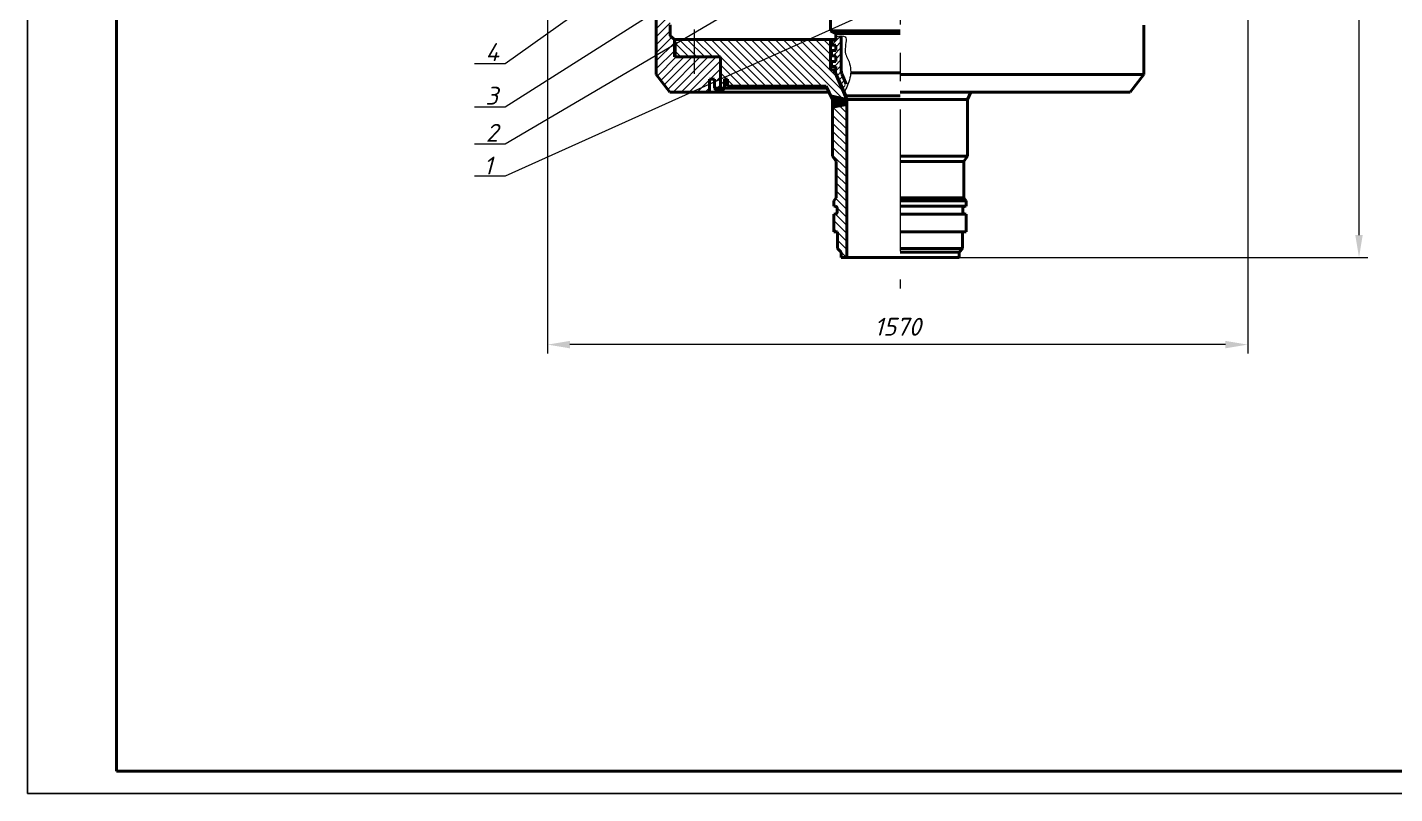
# Model space of a CAD drawing. Header units: millimetres. Extents: x 2879 to 23223, y -3142 to 6314.
# Drawn here: x 22546.3 to 22852.8, y -3142.4 to -2970.7 of the extents above; entities that cross this region are included whole.
import ezdxf

# ---------------------------------------------------------------- set-up
doc = ezdxf.new("R2010")
doc.units = ezdxf.units.MM
doc.linetypes.add('осевая', pattern=[50.8, 31.75, -6.35, 6.35, -6.35])
doc.layers.get('0').update_dxf_attribs({"lineweight": 40})
for name, color, linetype, lineweight in [('Оси', 7, 'осевая', 20), ('Размеры', 7, 'Continuous', 20), ('Тонкая', 7, 'Continuous', 25), ('штриховка', 7, 'Continuous', 20)]:
    doc.layers.add(name, color=color, linetype=linetype, lineweight=lineweight)
doc.styles.add('ADRF1', font='isocpeur.ttf', dxfattribs={"oblique": 15})
doc.styles.add('Размеры', font='isocpeur.ttf', dxfattribs={"oblique": 15})
doc.dimstyles.new('гост', dxfattribs={"dimtxt": 4, "dimasz": 5, "dimexe": 2, "dimexo": 0, "dimgap": 2, "dimtad": 1, "dimtoh": 1, "dimdec": 1, "dimlfac": 10, "dimtxsty": 'ADRF1', "dimcen": 2.5, "dimadec": 0, "dimazin": 0, "dimtfac": 1, "dimtdec": 1, "dimtmove": 0, "dimatfit": 3, "dimfxl": 1, "dimlwd": 20, "dimlwe": 20, "dimarcsym": 0})

# ---------------------------------------------------------------- blocks, each defined once
blk = doc.blocks.new('*D20')
at = {"layer": 'Defpoints', "color": 0, "transparency": 16777216}
for p in [(22662.95, -2540.82), (22819.88, -2955.27), (22662.95, -3041.81)]:
    blk.add_point(p, dxfattribs=at)
at = {"layer": 'Размеры', "color": 0, "linetype": 'Continuous', "lineweight": 20, "transparency": 16777216}
for p, q in [((22662.95, -2540.82), (22662.95, -3043.81)), ((22819.88, -2955.27), (22819.88, -3043.81)), ((22814.88, -3041.81), (22667.95, -3041.81))]:
    blk.add_line(p, q, dxfattribs=at)
at = {"layer": 'Размеры', "color": 0, "transparency": 16777216}
for points in [[(22667.95, -3040.98), (22667.95, -3042.65), (22662.95, -3041.81)], [(22814.88, -3040.98), (22814.88, -3042.65), (22819.88, -3041.81)]]:
    blk.add_solid(points, dxfattribs=at)
at = {"layer": 'Размеры', "color": 0, "transparency": 16777216, "insert": (22741.41, -3037.81), "char_height": 4, "attachment_point": 5, "style": 'ADRF1'}
blk.add_mtext('1570', dxfattribs=at)
blk = doc.blocks.new('*D21')
at = {"layer": 'Defpoints', "color": 0, "transparency": 16777216}
for p in [(22801.87, -2521.12), (22844.83, -2521.12), (22741.95, -3022.27)]:
    blk.add_point(p, dxfattribs=at)
at = {"layer": 'Размеры', "color": 0, "linetype": 'Continuous', "lineweight": 20, "transparency": 16777216}
for p, q in [((22801.87, -2521.12), (22846.83, -2521.12)), ((22844.83, -3017.27), (22844.83, -2526.12)), ((22741.95, -3022.27), (22846.83, -3022.27))]:
    blk.add_line(p, q, dxfattribs=at)
at = {"layer": 'Размеры', "color": 0, "transparency": 16777216}
for points in [[(22843.99, -2526.12), (22845.66, -2526.12), (22844.83, -2521.12)], [(22843.99, -3017.27), (22845.66, -3017.27), (22844.83, -3022.27)]]:
    blk.add_solid(points, dxfattribs=at)
at = {"layer": 'Размеры', "color": 0, "transparency": 16777216, "insert": (22840.83, -2771.7), "char_height": 4, "attachment_point": 5, "rotation": 90, "style": 'ADRF1'}
blk.add_mtext('5150', dxfattribs=at)

msp = doc.modelspace()

# ---------------------------------------------------------------- hatches: boundary and pattern name
h = msp.add_hatch(color=256)
h.dxf.hatch_style = 1
h.paths.add_polyline_path([(22726.448, -2986.076), (22726.847, -2986.882), (22726.847, -2988.62), (22729.997, -2988.013), (22729.997, -2986.882)])
at = {"layer": 'штриховка'}
h = msp.add_hatch(dxfattribs=at)
h.set_pattern_fill('ANSI31', color=256, scale=0.4)
h.set_pattern_definition([(45, (22269.3143, -2965.1923), (-0.8980256, 0.8980256), [])])
h.paths.add_polyline_path([(22690.444, -2896.046), (22694.585, -2892.461), (22694.585, -2886.532), (22690.444, -2886.532), (22687.298, -2888.985), (22687.298, -2937.134), (22690.444, -2937.134), (22690.444, -2912.679)])
h.paths.add_polyline_path([(22690.444, -2937.134), (22687.298, -2937.134), (22687.298, -2981.268), (22690.367, -2985.25), (22699.231, -2985.25), (22699.231, -2982.343), (22700.326, -2982.343), (22700.326, -2984.392), (22701.711, -2984.392), (22701.711, -2977.365), (22694.878, -2977.365), (22691.367, -2977.365), (22691.367, -2973.426), (22690.444, -2972.66), (22690.444, -2970.15)])
h.paths.add_polyline_path([(22690.444, -2877.582), (22690.444, -2803.878), (22687.298, -2803.878), (22687.298, -2804.795), (22687.298, -2888.985), (22690.444, -2886.532)])
h = msp.add_hatch(dxfattribs=at)
h.set_pattern_fill('ANSI31', color=256, scale=0.3)
h.set_pattern_definition([(45, (22325.3025, -2965.1923), (-0.6735192, 0.6735192), [])])
edge = h.paths.add_edge_path()
edge.add_line((22727.537, -2975.951), (22726.575, -2975.951))
edge.add_line((22726.575, -2975.951), (22726.575, -2977.086))
edge.add_line((22726.575, -2977.086), (22727.537, -2977.086))
edge.add_line((22727.537, -2977.086), (22727.537, -2978.353))
edge.add_line((22727.537, -2978.353), (22726.575, -2978.353))
edge.add_line((22726.575, -2978.353), (22726.575, -2979.488))
edge.add_line((22726.575, -2979.488), (22727.537, -2979.488))
edge.add_line((22727.537, -2979.488), (22727.518, -2980.27))
edge.add_line((22727.518, -2980.27), (22727.518, -2980.903))
edge.add_line((22727.518, -2980.903), (22729.336, -2985.057))
edge.add_spline(control_points=[(22729.438, -2985.291), (22729.171, -2984.681), (22729.473, -2984.082), (22729.875, -2983.468)], knot_values=[129.6238407, 129.6238407, 129.6238407, 129.6238407, 149.6213076, 149.6213076, 149.6213076, 149.6213076], degree=3, periodic=0)
edge.add_line((22729.875, -2983.468), (22728.944, -2981.278))
edge.add_arc((22730.784, -2980.495), 2, 180, 203.04623, ccw=False)
edge.add_line((22728.784, -2980.495), (22728.784, -2972.663))
edge.add_spline(control_points=[(22728.784, -2972.663), (22728.411, -2972.683), (22727.974, -2972.762), (22727.537, -2972.841)], knot_values=[0, 0, 0, 0, 10.5693789, 10.5693789, 10.5693789, 10.5693789], degree=3, periodic=0)
edge.add_line((22727.537, -2972.841), (22727.537, -2973.601))
edge.add_line((22727.537, -2973.601), (22726.575, -2973.601))
edge.add_line((22726.575, -2973.601), (22726.575, -2974.736))
edge.add_line((22726.575, -2974.736), (22727.537, -2974.736))
edge.add_line((22727.537, -2974.736), (22727.537, -2975.951))
h = msp.add_hatch(dxfattribs=at)
h.set_pattern_fill('ANSI31', color=256, scale=0.4, angle=90)
h.set_pattern_definition([(135, (22269.3143, -2965.1923), (-0.8980256, -0.8980256), [])])
h.paths.add_polyline_path([(22726.335, -2973.426), (22692.618, -2973.426), (22691.367, -2973.426), (22691.367, -2974.012), (22691.527, -2974.012), (22691.527, -2976.961), (22691.367, -2976.961), (22691.367, -2977.365), (22694.878, -2977.365), (22701.711, -2977.365), (22701.711, -2984.392), (22702.64, -2984.392), (22702.64, -2982.343), (22703.296, -2982.343), (22703.296, -2983.892), (22725.369, -2983.892), (22726.448, -2986.076), (22729.997, -2986.882), (22727.382, -2980.903), (22727.27, -2980.903), (22727.27, -2980.27), (22726.335, -2980.27)])
h = msp.add_hatch(color=256, dxfattribs=at)
h.dxf.hatch_style = 1
h.paths.add_polyline_path([(22702.64, -2984.392), (22700.326, -2984.392, 0.4547517)])
h = msp.add_hatch(dxfattribs=at)
h.set_pattern_fill('ANSI31', color=256, scale=0.4, angle=90)
h.set_pattern_definition([(135, (22325.3025, -2951.6652), (-0.8980256, -0.8980256), [])])
h.paths.add_polyline_path([(22726.847, -2999.599), (22727.638, -3000.757), (22727.638, -3008.925), (22727.131, -3009.586), (22727.131, -3010.801), (22727.374, -3010.801, -0.4142136), (22727.874, -3011.301), (22727.874, -3012.07, -0.4142136), (22727.374, -3012.57), (22727.131, -3012.57), (22727.131, -3016.518), (22727.947, -3016.518), (22727.947, -3020.251), (22728.726, -3021.126), (22728.726, -3022.269), (22729.997, -3022.269), (22729.997, -2988.013), (22726.847, -2988.62)])

# ---------------------------------------------------------------- linework, layer by layer
for p, q in [((22566.34, -2306.406), (22566.34, -3137.406)), ((22687.298, -2804.795), (22687.298, -2981.268)), ((22726.366, -2971.516), (22726.366, -2967.813)), ((22690.444, -2970.15), (22690.444, -2972.66)), ((22690.444, -2972.66), (22691.367, -2973.426)), ((22727.537, -2972.081), (22726.366, -2971.516)), ((22726.366, -2971.516), (22741.947, -2971.516)), ((22727.537, -2973.601), (22727.537, -2972.081)), ((22727.537, -2972.081), (22741.947, -2972.081)), ((22728.784, -2972.663), (22728.784, -2980.495)), ((22796.596, -2970.268), (22796.596, -2981.268)), ((22691.367, -2973.426), (22691.367, -2977.365)), ((22692.618, -2973.426), (22691.367, -2973.426)), ((22691.367, -2974.012), (22691.527, -2974.012)), ((22691.527, -2974.012), (22691.527, -2976.961)), ((22692.618, -2973.426), (22726.335, -2973.426)), ((22726.335, -2973.426), (22726.335, -2980.27)), ((22726.335, -2973.426), (22727.537, -2973.426)), ((22727.537, -2973.601), (22726.575, -2973.601)), ((22726.575, -2973.601), (22726.575, -2974.736)), ((22726.575, -2974.736), (22727.537, -2974.736)), ((22727.537, -2974.736), (22727.537, -2975.951)), ((22691.367, -2976.961), (22691.527, -2976.961)), ((22691.367, -2977.365), (22694.878, -2977.365)), ((22694.878, -2977.365), (22701.711, -2977.365)), ((22701.711, -2977.365), (22701.711, -2984.392)), ((22727.537, -2975.951), (22726.575, -2975.951)), ((22726.575, -2975.951), (22726.575, -2977.086)), ((22726.575, -2977.086), (22727.537, -2977.086)), ((22727.537, -2978.353), (22726.575, -2978.353)), ((22726.575, -2978.353), (22726.575, -2979.488)), ((22727.537, -2977.086), (22727.537, -2978.353)), ((22687.298, -2981.268), (22690.367, -2985.25)), ((22726.335, -2980.27), (22727.27, -2980.27)), ((22726.575, -2979.488), (22727.537, -2979.488)), ((22727.27, -2980.27), (22727.27, -2980.903)), ((22727.27, -2980.27), (22727.518, -2980.27)), ((22727.27, -2980.903), (22727.518, -2980.903)), ((22729.997, -2986.882), (22727.382, -2980.903)), ((22727.537, -2979.488), (22727.518, -2980.27)), ((22727.518, -2980.903), (22727.518, -2980.251)), ((22729.786, -2986.088), (22727.518, -2980.903)), ((22728.944, -2981.278), (22729.875, -2983.468)), ((22731.019, -2980.903), (22741.947, -2980.903)), ((22796.596, -2981.268), (22741.947, -2981.268)), ((22796.596, -2981.268), (22793.526, -2985.25)), ((22700.326, -2982.343), (22699.231, -2982.343)), ((22699.231, -2982.343), (22699.231, -2985.25)), ((22700.326, -2984.392), (22700.326, -2982.343)), ((22700.326, -2984.392), (22725.616, -2984.392)), ((22702.64, -2984.392), (22702.64, -2982.343)), ((22702.64, -2982.343), (22703.296, -2982.343)), ((22703.296, -2982.343), (22703.296, -2983.892)), ((22703.296, -2983.892), (22725.369, -2983.892)), ((22726.847, -2986.882), (22725.369, -2983.892)), ((22690.367, -2985.25), (22690.367, -2985.25)), ((22690.367, -2985.25), (22726.04, -2985.25)), ((22729.997, -2986.882), (22726.448, -2986.076)), ((22726.847, -2986.882), (22726.847, -2999.599)), ((22726.847, -2988.62), (22729.997, -2988.013)), ((22729.786, -2986.088), (22741.947, -2986.088)), ((22729.997, -3022.269), (22729.997, -2986.882)), ((22729.997, -2986.882), (22741.947, -2986.882)), ((22793.526, -2985.25), (22741.947, -2985.25)), ((22741.947, -2985.25), (22757.047, -2985.25)), ((22757.047, -2986.882), (22741.947, -2986.882)), ((22757.047, -2986.882), (22757.853, -2985.25)), ((22757.047, -2986.882), (22757.853, -2985.25)), ((22757.047, -2986.882), (22757.047, -2999.599)), ((22757.047, -2986.882), (22757.047, -2999.599)), ((22793.526, -2985.25), (22793.526, -2985.25)), ((22726.847, -2999.599), (22727.638, -3000.757)), ((22741.947, -2999.599), (22757.047, -2999.599)), ((22757.047, -2999.599), (22756.255, -3000.757)), ((22727.638, -3000.757), (22727.638, -3008.925)), ((22756.255, -3000.757), (22741.947, -3000.757)), ((22756.255, -3000.757), (22756.255, -3008.925)), ((22727.638, -3008.925), (22727.131, -3009.586)), ((22727.131, -3009.586), (22727.131, -3010.801)), ((22756.255, -3008.925), (22741.947, -3008.925)), ((22756.762, -3009.586), (22741.947, -3009.586)), ((22756.255, -3008.925), (22756.762, -3009.586)), ((22756.762, -3009.586), (22756.762, -3010.801)), ((22727.131, -3010.801), (22727.374, -3010.801)), ((22727.374, -3012.57), (22727.131, -3012.57)), ((22727.131, -3012.57), (22727.131, -3016.518)), ((22727.874, -3011.301), (22727.874, -3012.07)), ((22756.762, -3010.801), (22741.947, -3010.801)), ((22756.02, -3012.57), (22741.947, -3012.57)), ((22756.02, -3011.301), (22756.02, -3012.07)), ((22756.02, -3012.57), (22756.762, -3012.57)), ((22756.762, -3012.57), (22756.762, -3016.518)), ((22727.131, -3016.518), (22727.947, -3016.518)), ((22727.947, -3016.518), (22727.947, -3020.251)), ((22756.762, -3016.518), (22741.947, -3016.518)), ((22755.947, -3016.518), (22755.947, -3020.251)), ((22727.947, -3020.251), (22728.726, -3021.126)), ((22728.726, -3021.126), (22728.726, -3022.269)), ((22755.947, -3020.251), (22741.947, -3020.251)), ((22755.168, -3021.126), (22741.947, -3021.126)), ((22755.947, -3020.251), (22755.168, -3021.126)), ((22755.168, -3021.126), (22755.168, -3022.269)), ((22728.726, -3022.269), (22741.947, -3022.269)), ((22755.168, -3022.269), (22741.947, -3022.269)), ((22566.34, -3137.406), (23135.34, -3137.406))]:
    msp.add_line(p, q)
for centre, radius, start, end in [((22730.784, -2980.495), 2, 180, 203.04623), ((22701.483, -2983.382), 1.536, 221.09251, 318.90749), ((22727.374, -3011.301), 0.5, 0, 90), ((22727.374, -3012.07), 0.5, 270, 0), ((22756.52, -3011.301), 0.5, 90, 180), ((22756.52, -3012.07), 0.5, 180, 270)]:
    msp.add_arc(centre, radius, start, end)
at = {"layer": 'Оси'}
for p, q in [((22741.947, -2379.527), (22741.947, -3029.24)), ((22695.77, -2971.216), (22695.77, -2981.121))]:
    msp.add_line(p, q, dxfattribs=at)
at = {"layer": 'Размеры'}
for p, q in [((22737.825, -2918.812), (22653.462, -2978.905)), ((22740.89, -2933.16), (22653.462, -2988.598)), ((22723.289, -2955.854), (22653.462, -2996.906)), ((22734.156, -2967.813), (22653.462, -3004.087)), ((22653.462, -2978.905), (22646.6, -2978.905)), ((22653.462, -2988.598), (22646.6, -2988.598)), ((22653.462, -2996.906), (22646.6, -2996.906)), ((22653.462, -3004.087), (22646.6, -3004.087))]:
    msp.add_line(p, q, dxfattribs=at)
at = {"layer": 'Тонкая'}
for p, q in [((22546.34, -3142.406), (22546.34, -2301.406)), ((23140.34, -3142.406), (22546.34, -3142.406))]:
    msp.add_line(p, q, dxfattribs=at)
at = {"layer": 'штриховка', "linetype": 'Continuous', "lineweight": 20}
for p, q in [((22729.997, -3004.576), (22729.997, -3005.341)), ((22741.947, -3004.576), (22741.947, -3005.341))]:
    msp.add_line(p, q, dxfattribs=at)
at = {"layer": 'штриховка', "end_tangent": (0.4007717, -0.9161779)}
msp.add_spline([(22727.537, -2972.841), (22729.643, -2972.841), (22729.643, -2975.983), (22730.511, -2978.474), (22730.734, -2982.078), (22729.438, -2985.291)], degree=3, dxfattribs=at)

# ---------------------------------------------------------------- texts
at = {"layer": 'Размеры', "char_height": 4, "attachment_point": 1, "style": 'Размеры'}
for s, insert in [('4', (22649.026, -2974.283)), ('3', (22649.008, -2984.063)), ('2', (22649.109, -2992.364)), ('1', (22648.597, -2999.71))]:
    msp.add_mtext_dynamic_manual_height_columns(s, width=41.76858, gutter_width=12.5, heights=[0], dxfattribs=dict(at, insert=insert))

# ---------------------------------------------------------------- dimensions: what is measured, and where the dimension line sits
at = {"layer": 'Размеры'}
dim = msp.add_linear_dim(base=(22844.825, -2521.124), p1=(22741.947, -3022.269), p2=(22801.87, -2521.124), angle=90, text='5150', dimstyle='гост', dxfattribs=at)
dim.commit()
dim.dimension.update_dxf_attribs({"geometry": '*D21', "text_midpoint": (22840.825, -2771.697)})
dim = msp.add_linear_dim(base=(22662.947, -3041.813), p1=(22819.878, -2955.268), p2=(22662.947, -2540.824), text='1570', dimstyle='гост', dxfattribs=at)
dim.commit()
dim.dimension.update_dxf_attribs({"geometry": '*D20', "text_midpoint": (22741.412, -3041.813), "dimtype": 160})

doc.saveas('drawing.dxf')
